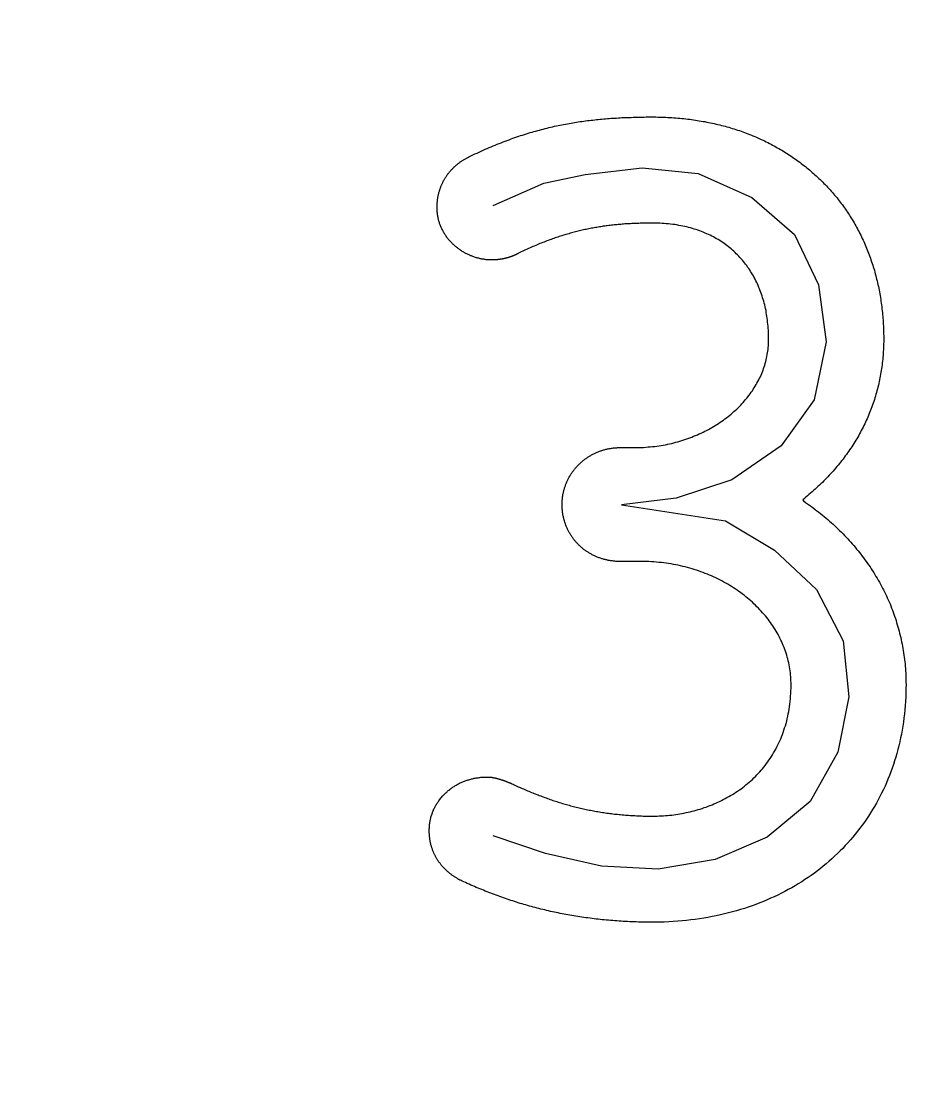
# Model space of a CAD drawing. Extents: x 0.2 to 12, y 0.1 to 9.6.
# Drawn here: x 10.22 to 11.21, y 3.721 to 4.891 of the extents above; entities that cross this region are included whole.
import ezdxf

# ---------------------------------------------------------------- set-up
doc = ezdxf.new("R2010")
doc.units = 0
doc.layers.get('0').update_dxf_attribs({"color": 3, "linetype": 'CONTINUOUS'})
doc.layers.add('ENGRAVE', color=6, linetype='CONTINUOUS')

msp = doc.modelspace()

# ---------------------------------------------------------------- linework, layer by layer
msp.add_lwpolyline([(10.1758, 1.0143, 3.52937), (6.0454, 1.0143, -0.260301)], format="xyb")
msp.add_lwpolyline([(11.1434, 4.304), (11.1448, 4.3021), (11.1464, 4.3001), (11.1478, 4.2981), (11.1492, 4.2961), (11.1506, 4.2941), (11.152, 4.2921), (11.1533, 4.29), (11.1547, 4.288), (11.156, 4.2859), (11.1572, 4.2839), (11.1585, 4.2818), (11.1597, 4.2797), (11.161, 4.2776), (11.1622, 4.2755), (11.1633, 4.2733), (11.1645, 4.2712), (11.1657, 4.269), (11.1667, 4.2669), (11.1678, 4.2647), (11.1688, 4.2625), (11.1699, 4.2604), (11.1709, 4.2582), (11.1719, 4.256), (11.1729, 4.2537), (11.1739, 4.2515), (11.1748, 4.2493), (11.1756, 4.247), (11.1765, 4.2448), (11.1774, 4.2425), (11.1782, 4.2402), (11.179, 4.238), (11.1798, 4.2357), (11.1805, 4.2334), (11.1812, 4.231), (11.1819, 4.2287), (11.1826, 4.2264), (11.1833, 4.2241), (11.1839, 4.2217), (11.1845, 4.2194), (11.1851, 4.217), (11.1857, 4.2146), (11.1863, 4.2122), (11.1867, 4.2099), (11.1872, 4.2075), (11.1877, 4.2051), (11.1881, 4.2026), (11.1885, 4.2002), (11.1888, 4.1978), (11.1892, 4.1954), (11.1895, 4.1929), (11.1899, 4.1905), (11.1901, 4.188), (11.1904, 4.1856), (11.1906, 4.1831), (11.1908, 4.1806), (11.1909, 4.1781), (11.1912, 4.1756), (11.1913, 4.1731), (11.1914, 4.1706), (11.1914, 4.1681), (11.1914, 4.1656), (11.1915, 4.163), (11.1914, 4.1583), (11.1913, 4.1536), (11.1912, 4.149), (11.1909, 4.1444), (11.1906, 4.1398), (11.1901, 4.1352), (11.1897, 4.1307), (11.1892, 4.1263), (11.1886, 4.1218), (11.1879, 4.1174), (11.1872, 4.113), (11.1864, 4.1086), (11.1856, 4.1043), (11.1846, 4.1), (11.1836, 4.0958), (11.1825, 4.0916), (11.1813, 4.0874), (11.1802, 4.0832), (11.1789, 4.0791), (11.1776, 4.0751), (11.1762, 4.071), (11.1748, 4.067), (11.1733, 4.063), (11.1716, 4.0591), (11.17, 4.0552), (11.1684, 4.0514), (11.1666, 4.0476), (11.1647, 4.0438), (11.1629, 4.0401), (11.1609, 4.0364), (11.1589, 4.0327), (11.1569, 4.0291), (11.1548, 4.0256), (11.1526, 4.022), (11.1503, 4.0186), (11.148, 4.0151), (11.1457, 4.0117), (11.1433, 4.0084), (11.1409, 4.0051), (11.1383, 4.0018), (11.1357, 3.9986), (11.1331, 3.9954), (11.1305, 3.9923), (11.1276, 3.9892), (11.1248, 3.9861), (11.122, 3.9831), (11.1191, 3.9802), (11.1162, 3.9773), (11.1131, 3.9745), (11.1101, 3.9716), (11.1071, 3.9689), (11.1039, 3.9662), (11.1006, 3.9636), (11.0975, 3.9609), (11.0941, 3.9584), (11.0908, 3.9559), (11.0874, 3.9534), (11.0839, 3.951), (11.0804, 3.9487), (11.0769, 3.9464), (11.0732, 3.9442), (11.0696, 3.942), (11.066, 3.9398), (11.0622, 3.9378), (11.0584, 3.9357), (11.0546, 3.9338), (11.0508, 3.9318), (11.0468, 3.93), (11.0428, 3.9282), (11.0388, 3.9264), (11.0349, 3.9247), (11.0308, 3.9231), (11.0266, 3.9215), (11.0225, 3.92), (11.0182, 3.9185), (11.014, 3.9171), (11.0097, 3.9158), (11.0054, 3.9145), (11.0009, 3.9133), (10.9966, 3.9121), (10.9922, 3.911), (10.9876, 3.91), (10.9831, 3.909), (10.9786, 3.9081), (10.9739, 3.9072), (10.9693, 3.9064), (10.9647, 3.9057), (10.96, 3.9051), (10.9552, 3.9045), (10.9504, 3.9039), (10.9456, 3.9034), (10.9407, 3.903), (10.9359, 3.9027), (10.931, 3.9024), (10.9259, 3.9022), (10.921, 3.9021), (10.916, 3.902), (10.912, 3.902), (10.9096, 3.902), (10.9071, 3.902), (10.9047, 3.9021), (10.9023, 3.9021), (10.8999, 3.9021), (10.8975, 3.9022), (10.8951, 3.9023), (10.8927, 3.9023), (10.8904, 3.9024), (10.888, 3.9025), (10.8856, 3.9026), (10.8833, 3.9028), (10.8809, 3.9029), (10.8786, 3.903), (10.8763, 3.9032), (10.8739, 3.9033), (10.8716, 3.9035), (10.8693, 3.9037), (10.867, 3.9039), (10.8647, 3.9041), (10.8624, 3.9043), (10.8601, 3.9045), (10.8579, 3.9047), (10.8556, 3.9049), (10.8533, 3.9052), (10.8511, 3.9054), (10.8488, 3.9057), (10.8466, 3.906), (10.8444, 3.9063), (10.8421, 3.9066), (10.8399, 3.9069), (10.8377, 3.9072), (10.8355, 3.9075), (10.8333, 3.9078), (10.8311, 3.9082), (10.8289, 3.9085), (10.8267, 3.9089), (10.8245, 3.9093), (10.8224, 3.9096), (10.8202, 3.91), (10.818, 3.9104), (10.8159, 3.9108), (10.8137, 3.9112), (10.8116, 3.9117), (10.8094, 3.9121), (10.8073, 3.9125), (10.8052, 3.913), (10.8031, 3.9135), (10.8009, 3.9139), (10.7988, 3.9144), (10.7967, 3.9149), (10.7946, 3.9154), (10.7925, 3.9159), (10.7904, 3.9164), (10.7883, 3.9169), (10.7862, 3.9175), (10.7842, 3.918), (10.7821, 3.9186), (10.78, 3.9191), (10.7779, 3.9197), (10.7759, 3.9203), (10.7738, 3.9209), (10.7718, 3.9215), (10.7697, 3.9221), (10.7677, 3.9227), (10.7656, 3.9233), (10.7636, 3.924), (10.7615, 3.9246), (10.7595, 3.9253), (10.7575, 3.9259), (10.7554, 3.9266), (10.7534, 3.9273), (10.7514, 3.928), (10.7494, 3.9287), (10.7474, 3.9294), (10.7454, 3.9301), (10.7434, 3.9308), (10.7414, 3.9316), (10.7394, 3.9323), (10.7374, 3.9331), (10.7354, 3.9338), (10.7334, 3.9346), (10.7314, 3.9354), (10.7294, 3.9362), (10.7274, 3.937), (10.7254, 3.9378), (10.7234, 3.9386), (10.7215, 3.9394), (10.7195, 3.9402), (10.7175, 3.9411), (10.7155, 3.9419), (10.7136, 3.9428), (10.7116, 3.9436), (10.7096, 3.9445), (10.7077, 3.9454), (10.7057, 3.9463), (10.7038, 3.9472), (10.7028, 3.9476), (10.7021, 3.948), (10.7015, 3.9483), (10.7008, 3.9487), (10.7001, 3.949), (10.6995, 3.9494), (10.6989, 3.9498), (10.6982, 3.9502), (10.6976, 3.9506), (10.697, 3.9509), (10.6963, 3.9513), (10.6957, 3.9517), (10.6951, 3.9521), (10.6945, 3.9525), (10.6939, 3.953), (10.6933, 3.9534), (10.6927, 3.9538), (10.6922, 3.9542), (10.6916, 3.9547), (10.691, 3.9551), (10.6904, 3.9555), (10.6899, 3.956), (10.6893, 3.9564), (10.6888, 3.9569), (10.6883, 3.9574), (10.6877, 3.9578), (10.6872, 3.9583), (10.6867, 3.9588), (10.6862, 3.9593), (10.6857, 3.9598), (10.6852, 3.9603), (10.6847, 3.9608), (10.6842, 3.9612), (10.6837, 3.9618), (10.6832, 3.9623), (10.6828, 3.9628), (10.6823, 3.9633), (10.6818, 3.9638), (10.6814, 3.9644), (10.6809, 3.9649), (10.6805, 3.9654), (10.6801, 3.966), (10.6797, 3.9665), (10.6793, 3.9671), (10.6788, 3.9676), (10.6784, 3.9682), (10.678, 3.9687), (10.6777, 3.9693), (10.6773, 3.9699), (10.6769, 3.9705), (10.6765, 3.971), (10.6762, 3.9716), (10.6758, 3.9722), (10.6755, 3.9728), (10.6751, 3.9734), (10.6748, 3.974), (10.6745, 3.9746), (10.6742, 3.9752), (10.6739, 3.9758), (10.6736, 3.9765), (10.6733, 3.9771), (10.673, 3.9777), (10.6727, 3.9783), (10.6724, 3.979), (10.6722, 3.9796), (10.6719, 3.9802), (10.6716, 3.9809), (10.6714, 3.9815), (10.6712, 3.9822), (10.6709, 3.9828), (10.6707, 3.9835), (10.6705, 3.9842), (10.6703, 3.9848), (10.6701, 3.9855), (10.6699, 3.9862), (10.6697, 3.9869), (10.6696, 3.9875), (10.6694, 3.9882), (10.6692, 3.9889), (10.6691, 3.9896), (10.6689, 3.9903), (10.6688, 3.991), (10.6687, 3.9917), (10.6686, 3.9924), (10.6685, 3.9931), (10.6684, 3.9938), (10.6683, 3.9946), (10.6682, 3.9953), (10.6681, 3.996), (10.668, 3.9967), (10.668, 3.9975), (10.6679, 3.9982), (10.6679, 3.9989), (10.6678, 3.9997), (10.6678, 4.0004), (10.6678, 4.0012), (10.6678, 4.0019), (10.6678, 4.0027), (10.6678, 4.0037), (10.6678, 4.0047), (10.6679, 4.0057), (10.6679, 4.0067), (10.668, 4.0077), (10.6681, 4.0087), (10.6682, 4.0097), (10.6683, 4.0107), (10.6685, 4.0117), (10.6687, 4.0126), (10.6688, 4.0136), (10.669, 4.0146), (10.6692, 4.0155), (10.6695, 4.0164), (10.6697, 4.0174), (10.67, 4.0183), (10.6703, 4.0192), (10.6706, 4.0202), (10.6709, 4.0211), (10.6712, 4.022), (10.6715, 4.0229), (10.6719, 4.0237), (10.6723, 4.0246), (10.6726, 4.0255), (10.673, 4.0264), (10.6734, 4.0272), (10.6739, 4.0281), (10.6743, 4.0289), (10.6748, 4.0298), (10.6752, 4.0306), (10.6757, 4.0314), (10.6762, 4.0322), (10.6767, 4.033), (10.6772, 4.0338), (10.6778, 4.0346), (10.6783, 4.0354), (10.6789, 4.0362), (10.6795, 4.0369), (10.68, 4.0377), (10.6806, 4.0384), (10.6812, 4.0391), (10.6819, 4.0399), (10.6825, 4.0406), (10.6831, 4.0413), (10.6838, 4.042), (10.6845, 4.0426), (10.6852, 4.0433), (10.6859, 4.044), (10.6866, 4.0446), (10.6873, 4.0453), (10.688, 4.0459), (10.6887, 4.0465), (10.6895, 4.0471), (10.6902, 4.0477), (10.691, 4.0483), (10.6918, 4.0489), (10.6926, 4.0495), (10.6934, 4.05), (10.6942, 4.0506), (10.695, 4.0511), (10.6958, 4.0516), (10.6967, 4.0521), (10.6975, 4.0526), (10.6984, 4.0531), (10.6993, 4.0536), (10.7001, 4.054), (10.701, 4.0545), (10.7019, 4.0549), (10.7028, 4.0553), (10.7037, 4.0557), (10.7047, 4.0561), (10.7056, 4.0565), (10.7065, 4.0569), (10.7074, 4.0572), (10.7084, 4.0576), (10.7094, 4.0579), (10.7103, 4.0582), (10.7113, 4.0585), (10.7123, 4.0588), (10.7133, 4.0591), (10.7143, 4.0593), (10.7153, 4.0596), (10.7163, 4.0598), (10.7173, 4.06), (10.7183, 4.0602), (10.7193, 4.0604), (10.7204, 4.0606), (10.7214, 4.0607), (10.7225, 4.0609), (10.7235, 4.061), (10.7246, 4.0611), (10.7256, 4.0612), (10.7267, 4.0613), (10.7278, 4.0613), (10.7288, 4.0614), (10.7299, 4.0614), (10.731, 4.0614), (10.7317, 4.0614), (10.7319, 4.0614), (10.7322, 4.0614), (10.7325, 4.0614), (10.7327, 4.0614), (10.733, 4.0614), (10.7333, 4.0614), (10.7336, 4.0614), (10.7338, 4.0614), (10.7341, 4.0613), (10.7344, 4.0613), (10.7346, 4.0613), (10.7349, 4.0613), (10.7352, 4.0612), (10.7354, 4.0612), (10.7357, 4.0612), (10.736, 4.0611), (10.7363, 4.0611), (10.7365, 4.0611), (10.7368, 4.061), (10.7371, 4.061), (10.7374, 4.0609), (10.7376, 4.0609), (10.7379, 4.0608), (10.7382, 4.0608), (10.7385, 4.0607), (10.7388, 4.0607), (10.739, 4.0606), (10.7393, 4.0606), (10.7396, 4.0605), (10.7399, 4.0605), (10.7402, 4.0604), (10.7404, 4.0603), (10.7407, 4.0603), (10.741, 4.0602), (10.7413, 4.0601), (10.7416, 4.0601), (10.7418, 4.06), (10.7421, 4.0599), (10.7424, 4.0599), (10.7427, 4.0598), (10.743, 4.0597), (10.7433, 4.0596), (10.7435, 4.0596), (10.7438, 4.0595), (10.7441, 4.0594), (10.7444, 4.0593), (10.7447, 4.0592), (10.7449, 4.0592), (10.7452, 4.0591), (10.7455, 4.059), (10.7458, 4.0589), (10.7461, 4.0588), (10.7464, 4.0587), (10.7466, 4.0586), (10.7469, 4.0585), (10.7472, 4.0584), (10.7475, 4.0584), (10.7478, 4.0583), (10.7481, 4.0582), (10.7483, 4.0581), (10.7486, 4.058), (10.7489, 4.0579), (10.7492, 4.0578), (10.7495, 4.0577), (10.7497, 4.0576), (10.75, 4.0575), (10.7503, 4.0574), (10.7506, 4.0573), (10.7509, 4.0572), (10.7511, 4.0571), (10.7514, 4.057), (10.7517, 4.0569), (10.752, 4.0567), (10.7523, 4.0566), (10.7525, 4.0565), (10.7528, 4.0564), (10.7531, 4.0563), (10.7534, 4.0562), (10.7536, 4.0561), (10.7539, 4.056), (10.7542, 4.0559), (10.7545, 4.0558), (10.7547, 4.0557), (10.755, 4.0555), (10.7553, 4.0554), (10.7555, 4.0553), (10.7558, 4.0552), (10.7561, 4.0551), (10.7564, 4.055), (10.7566, 4.0549), (10.7569, 4.0548), (10.7572, 4.0546), (10.7574, 4.0545), (10.7577, 4.0544), (10.758, 4.0543), (10.7582, 4.0542), (10.7585, 4.0541), (10.7598, 4.0535), (10.7612, 4.0528), (10.7627, 4.0521), (10.7641, 4.0515), (10.7656, 4.0508), (10.767, 4.0502), (10.7684, 4.0495), (10.7699, 4.0489), (10.7713, 4.0483), (10.7727, 4.0476), (10.7742, 4.047), (10.7756, 4.0464), (10.7771, 4.0458), (10.7785, 4.0452), (10.78, 4.0446), (10.7814, 4.044), (10.7829, 4.0434), (10.7843, 4.0428), (10.7858, 4.0423), (10.7873, 4.0417), (10.7887, 4.0411), (10.7902, 4.0406), (10.7917, 4.04), (10.7931, 4.0395), (10.7946, 4.0389), (10.7961, 4.0384), (10.7976, 4.0379), (10.799, 4.0374), (10.8005, 4.0369), (10.802, 4.0363), (10.8035, 4.0358), (10.805, 4.0354), (10.8065, 4.0349), (10.808, 4.0344), (10.8095, 4.0339), (10.811, 4.0334), (10.8125, 4.033), (10.814, 4.0325), (10.8155, 4.0321), (10.817, 4.0316), (10.8185, 4.0312), (10.8201, 4.0308), (10.8216, 4.0304), (10.8231, 4.0299), (10.8247, 4.0295), (10.8262, 4.0291), (10.8277, 4.0287), (10.8293, 4.0284), (10.8309, 4.028), (10.8324, 4.0276), (10.834, 4.0272), (10.8355, 4.0269), (10.8371, 4.0265), (10.8387, 4.0262), (10.8403, 4.0258), (10.8418, 4.0255), (10.8434, 4.0252), (10.845, 4.0249), (10.8466, 4.0246), (10.8482, 4.0243), (10.8498, 4.024), (10.8515, 4.0237), (10.8531, 4.0234), (10.8547, 4.0231), (10.8563, 4.0229), (10.858, 4.0226), (10.8596, 4.0224), (10.8612, 4.0221), (10.8629, 4.0219), (10.8646, 4.0217), (10.8662, 4.0214), (10.8679, 4.0212), (10.8696, 4.021), (10.8712, 4.0208), (10.8729, 4.0206), (10.8746, 4.0205), (10.8763, 4.0203), (10.878, 4.0201), (10.8797, 4.02), (10.8815, 4.0198), (10.8832, 4.0197), (10.8849, 4.0195), (10.8866, 4.0194), (10.8884, 4.0193), (10.8901, 4.0192), (10.8919, 4.0191), (10.8937, 4.019), (10.8954, 4.0189), (10.8972, 4.0188), (10.899, 4.0188), (10.9008, 4.0187), (10.9026, 4.0186), (10.9044, 4.0186), (10.9062, 4.0186), (10.908, 4.0185), (10.9099, 4.0185), (10.9117, 4.0185), (10.9136, 4.0185), (10.9159, 4.0185), (10.9182, 4.0186), (10.9204, 4.0187), (10.9228, 4.0188), (10.925, 4.0189), (10.9272, 4.0191), (10.9296, 4.0193), (10.9318, 4.0195), (10.9341, 4.0197), (10.9363, 4.02), (10.9386, 4.0203), (10.9409, 4.0207), (10.9431, 4.021), (10.9454, 4.0214), (10.9476, 4.0219), (10.9499, 4.0223), (10.9521, 4.0228), (10.9544, 4.0233), (10.9566, 4.0239), (10.9588, 4.0244), (10.961, 4.025), (10.9631, 4.0257), (10.9654, 4.0263), (10.9676, 4.027), (10.9697, 4.0278), (10.9719, 4.0285), (10.974, 4.0293), (10.9762, 4.0301), (10.9784, 4.031), (10.9805, 4.0318), (10.9826, 4.0327), (10.9847, 4.0337), (10.9867, 4.0347), (10.9888, 4.0356), (10.9908, 4.0367), (10.9929, 4.0377), (10.9948, 4.0388), (10.9968, 4.0399), (10.9988, 4.0411), (11.0008, 4.0423), (11.0027, 4.0435), (11.0047, 4.0447), (11.0065, 4.046), (11.0084, 4.0473), (11.0103, 4.0486), (11.0122, 4.05), (11.0139, 4.0514), (11.0157, 4.0528), (11.0175, 4.0543), (11.0193, 4.0558), (11.0209, 4.0573), (11.0227, 4.0588), (11.0243, 4.0604), (11.026, 4.062), (11.0276, 4.0637), (11.0292, 4.0654), (11.0308, 4.0671), (11.0323, 4.0688), (11.0338, 4.0706), (11.0353, 4.0724), (11.0367, 4.0742), (11.0383, 4.0761), (11.0397, 4.078), (11.0409, 4.0799), (11.0423, 4.0819), (11.0436, 4.0839), (11.0449, 4.0859), (11.0461, 4.088), (11.0473, 4.0901), (11.0484, 4.0922), (11.0496, 4.0944), (11.0508, 4.0966), (11.0518, 4.0988), (11.0528, 4.101), (11.0538, 4.1033), (11.0548, 4.1057), (11.0557, 4.108), (11.0565, 4.1104), (11.0573, 4.1128), (11.0581, 4.1153), (11.059, 4.1178), (11.0597, 4.1203), (11.0604, 4.1228), (11.061, 4.1254), (11.0615, 4.1281), (11.0621, 4.1307), (11.0626, 4.1334), (11.0631, 4.1361), (11.0635, 4.1389), (11.0639, 4.1416), (11.0642, 4.1445), (11.0645, 4.1473), (11.0647, 4.1502), (11.0649, 4.1531), (11.065, 4.1561), (11.0652, 4.1591), (11.0652, 4.1621), (11.0652, 4.1647), (11.065, 4.1669), (11.065, 4.1691), (11.0648, 4.1714), (11.0647, 4.1736), (11.0645, 4.1758), (11.0641, 4.178), (11.0639, 4.1802), (11.0634, 4.1824), (11.0631, 4.1846), (11.0626, 4.1868), (11.0621, 4.1889), (11.0615, 4.1911), (11.061, 4.1932), (11.0604, 4.1953), (11.0598, 4.1974), (11.0591, 4.1995), (11.0583, 4.2016), (11.0576, 4.2037), (11.0567, 4.2057), (11.0558, 4.2078), (11.055, 4.2098), (11.054, 4.2118), (11.053, 4.2138), (11.0521, 4.2158), (11.051, 4.2178), (11.0498, 4.2197), (11.0488, 4.2217), (11.0476, 4.2236), (11.0464, 4.2255), (11.0452, 4.2274), (11.0439, 4.2292), (11.0426, 4.2311), (11.0413, 4.2329), (11.0399, 4.2347), (11.0385, 4.2365), (11.0371, 4.2383), (11.0356, 4.24), (11.034, 4.2418), (11.0325, 4.2435), (11.031, 4.2452), (11.0294, 4.2469), (11.0277, 4.2485), (11.0261, 4.2502), (11.0244, 4.2518), (11.0227, 4.2534), (11.0209, 4.2549), (11.0192, 4.2565), (11.0173, 4.258), (11.0156, 4.2595), (11.0137, 4.261), (11.0117, 4.2624), (11.0098, 4.2639), (11.0078, 4.2653), (11.006, 4.2667), (11.0039, 4.268), (11.0019, 4.2693), (10.9999, 4.2706), (10.9978, 4.2719), (10.9957, 4.2732), (10.9936, 4.2744), (10.9913, 4.2756), (10.9892, 4.2768), (10.987, 4.2779), (10.9848, 4.279), (10.9826, 4.2801), (10.9802, 4.2812), (10.978, 4.2822), (10.9757, 4.2832), (10.9733, 4.2842), (10.971, 4.2851), (10.9686, 4.286), (10.9662, 4.2869), (10.9637, 4.2878), (10.9614, 4.2886), (10.9589, 4.2894), (10.9565, 4.2901), (10.9539, 4.2908), (10.9514, 4.2915), (10.9489, 4.2922), (10.9463, 4.2928), (10.9438, 4.2934), (10.9413, 4.294), (10.9386, 4.2945), (10.936, 4.295), (10.9334, 4.2955), (10.9307, 4.2959), (10.928, 4.2963), (10.9255, 4.2966), (10.9228, 4.2969), (10.9201, 4.2972), (10.9173, 4.2975), (10.9146, 4.2977), (10.9119, 4.2978), (10.9091, 4.298), (10.9064, 4.2981), (10.9036, 4.2981), (10.9008, 4.2981), (10.9008, 4.2981), (10.9008, 4.2981), (10.9008, 4.2981), (10.9007, 4.2981), (10.9007, 4.2981), (10.9007, 4.2981), (10.9006, 4.2981), (10.9005, 4.2981), (10.9005, 4.2981), (10.9004, 4.2981), (10.9003, 4.2981), (10.9002, 4.2981), (10.9001, 4.2981), (10.9, 4.2981), (10.8999, 4.2981), (10.8998, 4.2981), (10.8997, 4.2981), (10.8995, 4.2981), (10.8994, 4.2981), (10.8992, 4.2981), (10.8991, 4.2981), (10.8989, 4.2981), (10.8988, 4.2981), (10.8986, 4.2981), (10.8984, 4.2981), (10.8983, 4.2981), (10.8981, 4.2981), (10.8979, 4.2981), (10.8977, 4.2981), (10.8975, 4.2981), (10.8973, 4.2981), (10.8971, 4.2981), (10.8969, 4.2981), (10.8967, 4.2981), (10.8965, 4.2981), (10.8962, 4.2981), (10.896, 4.2981), (10.8958, 4.2981), (10.8955, 4.2981), (10.8953, 4.2981), (10.8951, 4.2981), (10.8948, 4.2981), (10.8946, 4.2981), (10.8943, 4.2981), (10.8941, 4.2981), (10.8938, 4.2981), (10.8936, 4.2981), (10.8933, 4.2981), (10.8931, 4.2981), (10.8928, 4.2981), (10.8925, 4.2981), (10.8923, 4.2981), (10.892, 4.2981), (10.8917, 4.2981), (10.8915, 4.2981), (10.8912, 4.2981), (10.8909, 4.2981), (10.8907, 4.2981), (10.8904, 4.2981), (10.8901, 4.2981), (10.8898, 4.2981), (10.8896, 4.2981), (10.8893, 4.2981), (10.889, 4.2981), (10.8887, 4.2981), (10.8885, 4.2981), (10.8882, 4.2981), (10.8879, 4.2981), (10.8876, 4.2981), (10.8874, 4.2981), (10.8871, 4.2981), (10.8868, 4.2981), (10.8866, 4.2981), (10.8863, 4.2981), (10.886, 4.2981), (10.8857, 4.2981), (10.8855, 4.2981), (10.8852, 4.2981), (10.885, 4.2981), (10.8847, 4.2981), (10.8844, 4.2981), (10.8842, 4.2981), (10.8839, 4.2981), (10.8837, 4.2981), (10.8835, 4.2981), (10.8832, 4.2981), (10.883, 4.2981), (10.8827, 4.2981), (10.8825, 4.2981), (10.8823, 4.2981), (10.882, 4.2981), (10.8818, 4.2981), (10.8816, 4.2981), (10.8814, 4.2981), (10.8812, 4.2981), (10.881, 4.2981), (10.8808, 4.2981), (10.8806, 4.2981), (10.8804, 4.2981), (10.8802, 4.2981), (10.88, 4.2981), (10.8798, 4.2981), (10.8797, 4.2981), (10.8795, 4.2981), (10.8793, 4.2981), (10.8792, 4.2981), (10.879, 4.2981), (10.8789, 4.2981), (10.8788, 4.2981), (10.8786, 4.2981), (10.8785, 4.2981), (10.8784, 4.2981), (10.8783, 4.2981), (10.8782, 4.2981), (10.8781, 4.2981), (10.878, 4.2981), (10.8779, 4.2981), (10.8778, 4.2981), (10.8778, 4.2981), (10.8777, 4.2981), (10.8776, 4.2981), (10.8776, 4.2981), (10.8776, 4.2981), (10.8775, 4.2981), (10.8775, 4.2981), (10.8775, 4.2981), (10.8775, 4.2981), (10.8765, 4.2981), (10.8756, 4.2982), (10.8746, 4.2982), (10.8737, 4.2982), (10.8728, 4.2983), (10.8718, 4.2984), (10.8709, 4.2985), (10.87, 4.2985), (10.869, 4.2987), (10.8681, 4.2988), (10.8672, 4.2989), (10.8663, 4.2991), (10.8654, 4.2992), (10.8645, 4.2994), (10.8636, 4.2996), (10.8627, 4.2998), (10.8618, 4.3), (10.8609, 4.3002), (10.8601, 4.3004), (10.8592, 4.3006), (10.8583, 4.3009), (10.8575, 4.3012), (10.8566, 4.3014), (10.8558, 4.3017), (10.8549, 4.302), (10.8541, 4.3023), (10.8532, 4.3026), (10.8524, 4.303), (10.8516, 4.3033), (10.8508, 4.3036), (10.85, 4.304), (10.8492, 4.3044), (10.8484, 4.3048), (10.8476, 4.3051), (10.8468, 4.3056), (10.846, 4.306), (10.8453, 4.3064), (10.8445, 4.3068), (10.8438, 4.3073), (10.843, 4.3077), (10.8423, 4.3082), (10.8416, 4.3086), (10.8408, 4.3091), (10.8401, 4.3096), (10.8394, 4.3101), (10.8387, 4.3106), (10.838, 4.3111), (10.8373, 4.3117), (10.8366, 4.3122), (10.836, 4.3128), (10.8353, 4.3133), (10.8347, 4.3139), (10.834, 4.3145), (10.8334, 4.315), (10.8327, 4.3156), (10.8321, 4.3162), (10.8315, 4.3168), (10.8309, 4.3175), (10.8303, 4.3181), (10.8297, 4.3187), (10.8291, 4.3194), (10.8286, 4.32), (10.828, 4.3207), (10.8275, 4.3213), (10.8269, 4.322), (10.8264, 4.3227), (10.8259, 4.3234), (10.8254, 4.3241), (10.8249, 4.3248), (10.8244, 4.3255), (10.8239, 4.3262), (10.8234, 4.3269), (10.823, 4.3277), (10.8225, 4.3284), (10.8221, 4.3292), (10.8216, 4.3299), (10.8212, 4.3307), (10.8208, 4.3315), (10.8204, 4.3322), (10.82, 4.333), (10.8196, 4.3338), (10.8193, 4.3346), (10.8189, 4.3354), (10.8186, 4.3362), (10.8182, 4.337), (10.8179, 4.3379), (10.8176, 4.3387), (10.8173, 4.3395), (10.817, 4.3404), (10.8167, 4.3412), (10.8164, 4.3421), (10.8162, 4.3429), (10.816, 4.3438), (10.8157, 4.3447), (10.8155, 4.3455), (10.8153, 4.3464), (10.8151, 4.3473), (10.8149, 4.3482), (10.8147, 4.3491), (10.8146, 4.35), (10.8144, 4.3509), (10.8143, 4.3518), (10.8142, 4.3527), (10.8141, 4.3536), (10.814, 4.3546), (10.8139, 4.3555), (10.8138, 4.3564), (10.8138, 4.3574), (10.8138, 4.3583), (10.8137, 4.3593), (10.8137, 4.3602), (10.8137, 4.3612), (10.8137, 4.3621), (10.8138, 4.363), (10.8138, 4.3639), (10.8138, 4.3648), (10.8139, 4.3657), (10.814, 4.3666), (10.8141, 4.3675), (10.8142, 4.3684), (10.8143, 4.3693), (10.8144, 4.3702), (10.8146, 4.3711), (10.8147, 4.372), (10.8149, 4.3729), (10.8151, 4.3737), (10.8153, 4.3746), (10.8155, 4.3755), (10.8157, 4.3763), (10.816, 4.3772), (10.8162, 4.378), (10.8164, 4.3789), (10.8167, 4.3797), (10.817, 4.3806), (10.8173, 4.3814), (10.8176, 4.3822), (10.8179, 4.383), (10.8182, 4.3838), (10.8186, 4.3847), (10.8189, 4.3855), (10.8193, 4.3863), (10.8196, 4.387), (10.82, 4.3878), (10.8204, 4.3886), (10.8208, 4.3894), (10.8212, 4.3902), (10.8216, 4.3909), (10.8221, 4.3917), (10.8225, 4.3924), (10.823, 4.3932), (10.8234, 4.3939), (10.8239, 4.3946), (10.8244, 4.3954), (10.8249, 4.3961), (10.8254, 4.3968), (10.8259, 4.3975), (10.8264, 4.3982), (10.8269, 4.3989), (10.8275, 4.3995), (10.828, 4.4002), (10.8286, 4.4009), (10.8291, 4.4015), (10.8297, 4.4022), (10.8303, 4.4028), (10.8309, 4.4035), (10.8315, 4.4041), (10.8321, 4.4047), (10.8327, 4.4053), (10.8334, 4.4059), (10.834, 4.4065), (10.8347, 4.4071), (10.8353, 4.4076), (10.836, 4.4082), (10.8366, 4.4088), (10.8373, 4.4093), (10.838, 4.4099), (10.8387, 4.4104), (10.8394, 4.4109), (10.8401, 4.4114), (10.8408, 4.4119), (10.8416, 4.4124), (10.8423, 4.4129), (10.843, 4.4134), (10.8438, 4.4138), (10.8445, 4.4143), (10.8453, 4.4147), (10.846, 4.4152), (10.8468, 4.4156), (10.8476, 4.416), (10.8484, 4.4164), (10.8492, 4.4168), (10.85, 4.4172), (10.8508, 4.4175), (10.8516, 4.4179), (10.8524, 4.4183), (10.8532, 4.4186), (10.8541, 4.4189), (10.8549, 4.4192), (10.8558, 4.4195), (10.8566, 4.4198), (10.8575, 4.4201), (10.8583, 4.4204), (10.8592, 4.4207), (10.8601, 4.4209), (10.8609, 4.4211), (10.8618, 4.4214), (10.8627, 4.4216), (10.8636, 4.4218), (10.8645, 4.422), (10.8654, 4.4221), (10.8663, 4.4223), (10.8672, 4.4224), (10.8681, 4.4226), (10.869, 4.4227), (10.87, 4.4228), (10.8709, 4.4229), (10.8718, 4.423), (10.8728, 4.4231), (10.8737, 4.4231), (10.8746, 4.4232), (10.8756, 4.4232), (10.8765, 4.4232), (10.8775, 4.4232), (10.8775, 4.4232), (10.8775, 4.4232), (10.8775, 4.4232), (10.8775, 4.4232), (10.8776, 4.4232), (10.8776, 4.4232), (10.8776, 4.4232), (10.8777, 4.4232), (10.8777, 4.4232), (10.8778, 4.4232), (10.8778, 4.4232), (10.8779, 4.4232), (10.878, 4.4232), (10.878, 4.4232), (10.8781, 4.4232), (10.8782, 4.4232), (10.8783, 4.4232), (10.8784, 4.4232), (10.8785, 4.4232), (10.8785, 4.4232), (10.8787, 4.4232), (10.8788, 4.4232), (10.8789, 4.4232), (10.879, 4.4232), (10.8791, 4.4232), (10.8792, 4.4232), (10.8793, 4.4232), (10.8795, 4.4232), (10.8796, 4.4232), (10.8797, 4.4232), (10.8799, 4.4232), (10.88, 4.4232), (10.8802, 4.4232), (10.8803, 4.4232), (10.8805, 4.4232), (10.8806, 4.4232), (10.8808, 4.4232), (10.8809, 4.4232), (10.8811, 4.4232), (10.8812, 4.4232), (10.8814, 4.4232), (10.8816, 4.4232), (10.8817, 4.4232), (10.8819, 4.4232), (10.8821, 4.4232), (10.8823, 4.4232), (10.8824, 4.4232), (10.8826, 4.4232), (10.8828, 4.4232), (10.883, 4.4232), (10.8831, 4.4232), (10.8833, 4.4232), (10.8835, 4.4232), (10.8837, 4.4232), (10.8839, 4.4232), (10.8841, 4.4232), (10.8842, 4.4232), (10.8844, 4.4232), (10.8846, 4.4232), (10.8848, 4.4232), (10.885, 4.4232), (10.8852, 4.4232), (10.8854, 4.4232), (10.8856, 4.4232), (10.8857, 4.4232), (10.8859, 4.4232), (10.8861, 4.4232), (10.8863, 4.4232), (10.8865, 4.4232), (10.8867, 4.4232), (10.8869, 4.4232), (10.8871, 4.4232), (10.8872, 4.4232), (10.8874, 4.4232), (10.8876, 4.4232), (10.8878, 4.4232), (10.888, 4.4232), (10.8882, 4.4232), (10.8883, 4.4232), (10.8885, 4.4232), (10.8887, 4.4232), (10.8889, 4.4232), (10.889, 4.4232), (10.8892, 4.4232), (10.8894, 4.4232), (10.8895, 4.4232), (10.8897, 4.4232), (10.8899, 4.4232), (10.89, 4.4232), (10.8902, 4.4232), (10.8903, 4.4232), (10.8905, 4.4232), (10.8906, 4.4232), (10.8908, 4.4232), (10.8909, 4.4232), (10.8911, 4.4232), (10.8912, 4.4232), (10.8913, 4.4232), (10.8915, 4.4232), (10.8916, 4.4232), (10.8917, 4.4232), (10.8918, 4.4232), (10.8919, 4.4232), (10.8921, 4.4232), (10.8922, 4.4232), (10.8923, 4.4232), (10.8924, 4.4232), (10.8925, 4.4232), (10.8926, 4.4232), (10.8927, 4.4232), (10.8928, 4.4232), (10.8928, 4.4232), (10.8929, 4.4232), (10.893, 4.4232), (10.893, 4.4232), (10.8931, 4.4232), (10.8932, 4.4232), (10.8932, 4.4232), (10.8933, 4.4232), (10.8933, 4.4232), (10.8933, 4.4232), (10.8934, 4.4232), (10.8934, 4.4232), (10.8934, 4.4232), (10.8934, 4.4232), (10.8934, 4.4232), (10.8934, 4.4232), (10.8959, 4.4233), (10.8984, 4.4233), (10.9009, 4.4234), (10.9033, 4.4235), (10.9058, 4.4237), (10.9082, 4.4239), (10.9106, 4.4241), (10.9131, 4.4243), (10.9154, 4.4246), (10.9177, 4.4249), (10.9202, 4.4252), (10.9225, 4.4256), (10.9249, 4.426), (10.9272, 4.4264), (10.9296, 4.4269), (10.9318, 4.4274), (10.9341, 4.4279), (10.9363, 4.4285), (10.9387, 4.4291), (10.9409, 4.4297), (10.9431, 4.4303), (10.9454, 4.431), (10.9476, 4.4317), (10.9497, 4.4324), (10.9519, 4.4331), (10.954, 4.4339), (10.9561, 4.4347), (10.9582, 4.4356), (10.9603, 4.4364), (10.9624, 4.4373), (10.9644, 4.4382), (10.9665, 4.4391), (10.9685, 4.4401), (10.9705, 4.4411), (10.9725, 4.4421), (10.9744, 4.4431), (10.9764, 4.4442), (10.9782, 4.4452), (10.9801, 4.4463), (10.982, 4.4475), (10.9838, 4.4486), (10.9856, 4.4498), (10.9875, 4.451), (10.9892, 4.4522), (10.991, 4.4534), (10.9926, 4.4547), (10.9944, 4.456), (10.996, 4.4573), (10.9977, 4.4586), (10.9993, 4.4599), (11.0009, 4.4613), (11.0025, 4.4627), (11.004, 4.4641), (11.0055, 4.4655), (11.007, 4.4669), (11.0085, 4.4684), (11.0099, 4.4699), (11.0113, 4.4714), (11.0127, 4.4729), (11.014, 4.4744), (11.0153, 4.476), (11.0166, 4.4775), (11.0179, 4.4791), (11.0192, 4.4807), (11.0204, 4.4823), (11.0215, 4.484), (11.0227, 4.4856), (11.0237, 4.4873), (11.0248, 4.489), (11.0259, 4.4906), (11.0269, 4.4924), (11.0278, 4.4941), (11.0288, 4.4958), (11.0297, 4.4976), (11.0305, 4.4993), (11.0315, 4.5011), (11.0322, 4.5029), (11.033, 4.5047), (11.0337, 4.5065), (11.0344, 4.5083), (11.0351, 4.5102), (11.0357, 4.512), (11.0364, 4.5139), (11.0369, 4.5157), (11.0374, 4.5176), (11.0379, 4.5195), (11.0384, 4.5214), (11.0387, 4.5233), (11.0391, 4.5253), (11.0394, 4.5272), (11.0397, 4.5291), (11.04, 4.5311), (11.0401, 4.533), (11.0404, 4.535), (11.0405, 4.537), (11.0406, 4.539), (11.0406, 4.541), (11.0406, 4.5431), (11.0406, 4.5453), (11.0405, 4.5476), (11.0405, 4.5499), (11.0404, 4.5521), (11.0402, 4.5544), (11.04, 4.5566), (11.0398, 4.5588), (11.0395, 4.5609), (11.0393, 4.5631), (11.0391, 4.5653), (11.0387, 4.5674), (11.0384, 4.5695), (11.038, 4.5716), (11.0377, 4.5737), (11.0372, 4.5758), (11.0367, 4.5778), (11.0363, 4.5799), (11.0358, 4.5819), (11.0352, 4.5839), (11.0346, 4.5859), (11.034, 4.5878), (11.0335, 4.5898), (11.0328, 4.5917), (11.0321, 4.5936), (11.0314, 4.5955), (11.0306, 4.5974), (11.0299, 4.5992), (11.0291, 4.6011), (11.0283, 4.6029), (11.0275, 4.6047), (11.0266, 4.6065), (11.0257, 4.6082), (11.0248, 4.61), (11.0239, 4.6117), (11.0228, 4.6134), (11.0219, 4.615), (11.0208, 4.6167), (11.0198, 4.6183), (11.0187, 4.6199), (11.0175, 4.6215), (11.0165, 4.6231), (11.0153, 4.6246), (11.0142, 4.6262), (11.0129, 4.6277), (11.0117, 4.6291), (11.0104, 4.6306), (11.0091, 4.632), (11.0078, 4.6334), (11.0064, 4.6348), (11.0051, 4.6362), (11.0037, 4.6375), (11.0023, 4.6388), (11.0008, 4.6401), (10.9994, 4.6414), (10.9979, 4.6426), (10.9964, 4.6438), (10.9948, 4.645), (10.9932, 4.6462), (10.9917, 4.6473), (10.9901, 4.6484), (10.9884, 4.6495), (10.9868, 4.6506), (10.985, 4.6516), (10.9834, 4.6526), (10.9816, 4.6536), (10.9799, 4.6546), (10.9781, 4.6555), (10.9762, 4.6564), (10.9745, 4.6573), (10.9726, 4.6581), (10.9707, 4.6589), (10.9688, 4.6597), (10.9669, 4.6605), (10.9649, 4.6612), (10.9629, 4.6619), (10.9609, 4.6626), (10.9589, 4.6632), (10.9568, 4.6638), (10.9548, 4.6644), (10.9527, 4.665), (10.9506, 4.6655), (10.9485, 4.666), (10.9463, 4.6665), (10.9441, 4.6669), (10.942, 4.6673), (10.9397, 4.6677), (10.9374, 4.6681), (10.9352, 4.6684), (10.9328, 4.6687), (10.9305, 4.6689), (10.9282, 4.6691), (10.9258, 4.6693), (10.9235, 4.6695), (10.921, 4.6696), (10.9187, 4.6697), (10.9162, 4.6697), (10.9138, 4.6698), (10.9119, 4.6698), (10.9104, 4.6698), (10.9087, 4.6698), (10.9072, 4.6697), (10.9056, 4.6697), (10.9041, 4.6697), (10.9025, 4.6697), (10.901, 4.6696), (10.8994, 4.6696), (10.8979, 4.6695), (10.8964, 4.6695), (10.8948, 4.6694), (10.8933, 4.6694), (10.8918, 4.6693), (10.8903, 4.6692), (10.8887, 4.6691), (10.8872, 4.6691), (10.8857, 4.669), (10.8842, 4.6689), (10.8827, 4.6688), (10.8812, 4.6687), (10.8797, 4.6685), (10.8782, 4.6684), (10.8767, 4.6683), (10.8753, 4.6682), (10.8738, 4.668), (10.8723, 4.6679), (10.8708, 4.6677), (10.8693, 4.6676), (10.8679, 4.6674), (10.8664, 4.6672), (10.8649, 4.667), (10.8634, 4.6669), (10.862, 4.6667), (10.8605, 4.6665), (10.859, 4.6663), (10.8576, 4.6661), (10.8561, 4.6658), (10.8547, 4.6656), (10.8532, 4.6654), (10.8517, 4.6651), (10.8503, 4.6649), (10.8488, 4.6646), (10.8473, 4.6643), (10.8459, 4.6641), (10.8444, 4.6638), (10.843, 4.6635), (10.8415, 4.6632), (10.84, 4.6629), (10.8386, 4.6626), (10.8371, 4.6623), (10.8357, 4.6619), (10.8342, 4.6616), (10.8327, 4.6612), (10.8313, 4.6609), (10.8298, 4.6605), (10.8283, 4.6601), (10.8269, 4.6598), (10.8254, 4.6594), (10.8239, 4.659), (10.8225, 4.6586), (10.821, 4.6581), (10.8195, 4.6577), (10.818, 4.6573), (10.8166, 4.6568), (10.8151, 4.6564), (10.8136, 4.6559), (10.8121, 4.6555), (10.8106, 4.655), (10.8091, 4.6545), (10.8076, 4.654), (10.8061, 4.6535), (10.8046, 4.653), (10.8031, 4.6524), (10.8016, 4.6519), (10.8001, 4.6513), (10.7986, 4.6508), (10.7971, 4.6502), (10.7955, 4.6496), (10.794, 4.649), (10.7925, 4.6484), (10.7909, 4.6478), (10.7894, 4.6472), (10.7879, 4.6466), (10.7863, 4.6459), (10.7848, 4.6453), (10.7832, 4.6446), (10.7816, 4.6439), (10.7801, 4.6432), (10.7785, 4.6425), (10.7769, 4.6418), (10.7753, 4.6411), (10.7737, 4.6404), (10.7721, 4.6396), (10.7705, 4.6389), (10.7689, 4.6381), (10.7673, 4.6374), (10.7659, 4.6366), (10.7656, 4.6365), (10.7653, 4.6363), (10.7651, 4.6362), (10.7648, 4.636), (10.7645, 4.6359), (10.7642, 4.6358), (10.764, 4.6356), (10.7637, 4.6355), (10.7634, 4.6353), (10.7631, 4.6352), (10.7629, 4.6351), (10.7626, 4.6349), (10.7623, 4.6348), (10.762, 4.6347), (10.7617, 4.6345), (10.7615, 4.6344), (10.7612, 4.6343), (10.7609, 4.6342), (10.7606, 4.6341), (10.7603, 4.6339), (10.76, 4.6338), (10.7597, 4.6337), (10.7594, 4.6336), (10.7591, 4.6335), (10.7588, 4.6334), (10.7585, 4.6332), (10.7583, 4.6331), (10.7579, 4.633), (10.7577, 4.6329), (10.7573, 4.6328), (10.7571, 4.6327), (10.7568, 4.6326), (10.7564, 4.6325), (10.7561, 4.6324), (10.7558, 4.6323), (10.7555, 4.6322), (10.7552, 4.6321), (10.7549, 4.632), (10.7546, 4.6319), (10.7543, 4.6319), (10.754, 4.6318), (10.7537, 4.6317), (10.7534, 4.6316), (10.7531, 4.6315), (10.7528, 4.6314), (10.7525, 4.6313), (10.7522, 4.6313), (10.7519, 4.6312), (10.7515, 4.6311), (10.7512, 4.631), (10.7509, 4.631), (10.7506, 4.6309), (10.7503, 4.6308), (10.75, 4.6308), (10.7497, 4.6307), (10.7494, 4.6306), (10.749, 4.6306), (10.7487, 4.6305), (10.7484, 4.6304), (10.7481, 4.6304), (10.7478, 4.6303), (10.7475, 4.6303), (10.7472, 4.6302), (10.7468, 4.6302), (10.7465, 4.6301), (10.7462, 4.6301), (10.7459, 4.63), (10.7456, 4.63), (10.7453, 4.6299), (10.745, 4.6299), (10.7446, 4.6298), (10.7443, 4.6298), (10.744, 4.6298), (10.7437, 4.6297), (10.7434, 4.6297), (10.7431, 4.6297), (10.7428, 4.6296), (10.7425, 4.6296), (10.7422, 4.6296), (10.7418, 4.6295), (10.7415, 4.6295), (10.7412, 4.6295), (10.7409, 4.6295), (10.7406, 4.6294), (10.7403, 4.6294), (10.74, 4.6294), (10.7397, 4.6294), (10.7394, 4.6294), (10.7391, 4.6294), (10.7387, 4.6293), (10.7384, 4.6293), (10.7381, 4.6293), (10.7378, 4.6293), (10.7375, 4.6293), (10.7372, 4.6293), (10.7369, 4.6293), (10.7366, 4.6293), (10.736, 4.6293), (10.7351, 4.6293), (10.7341, 4.6293), (10.7332, 4.6294), (10.7323, 4.6294), (10.7313, 4.6295), (10.7304, 4.6296), (10.7294, 4.6297), (10.7285, 4.6298), (10.7276, 4.63), (10.7267, 4.6301), (10.7257, 4.6303), (10.7248, 4.6305), (10.7239, 4.6306), (10.723, 4.6309), (10.7221, 4.6311), (10.7212, 4.6313), (10.7203, 4.6316), (10.7194, 4.6318), (10.7185, 4.6321), (10.7176, 4.6324), (10.7167, 4.6327), (10.7158, 4.633), (10.7149, 4.6333), (10.7141, 4.6337), (10.7132, 4.634), (10.7123, 4.6344), (10.7115, 4.6348), (10.7106, 4.6352), (10.7098, 4.6356), (10.709, 4.636), (10.7081, 4.6364), (10.7073, 4.6369), (10.7065, 4.6373), (10.7057, 4.6378), (10.7049, 4.6382), (10.7041, 4.6387), (10.7033, 4.6392), (10.7025, 4.6398), (10.7017, 4.6403), (10.701, 4.6408), (10.7002, 4.6414), (10.6995, 4.6419), (10.6987, 4.6425), (10.698, 4.6431), (10.6973, 4.6436), (10.6965, 4.6442), (10.6958, 4.6449), (10.6951, 4.6455), (10.6945, 4.6461), (10.6938, 4.6468), (10.6931, 4.6474), (10.6925, 4.6481), (10.6918, 4.6487), (10.6912, 4.6494), (10.6906, 4.6501), (10.6899, 4.6508), (10.6893, 4.6515), (10.6887, 4.6523), (10.6882, 4.653), (10.6876, 4.6537), (10.687, 4.6545), (10.6865, 4.6553), (10.686, 4.656), (10.6854, 4.6568), (10.6849, 4.6576), (10.6844, 4.6584), (10.684, 4.6592), (10.6835, 4.66), (10.683, 4.6608), (10.6826, 4.6616), (10.6822, 4.6625), (10.6817, 4.6633), (10.6813, 4.6642), (10.6809, 4.665), (10.6806, 4.6659), (10.6802, 4.6668), (10.6799, 4.6677), (10.6795, 4.6686), (10.6792, 4.6695), (10.6789, 4.6704), (10.6786, 4.6713), (10.6784, 4.6722), (10.6781, 4.6731), (10.6779, 4.6741), (10.6777, 4.675), (10.6775, 4.6759), (10.6773, 4.6769), (10.6771, 4.6779), (10.677, 4.6788), (10.6768, 4.6798), (10.6767, 4.6808), (10.6766, 4.6818), (10.6765, 4.6828), (10.6764, 4.6838), (10.6764, 4.6848), (10.6764, 4.6858), (10.6764, 4.6868), (10.6764, 4.6875), (10.6764, 4.6883), (10.6764, 4.689), (10.6764, 4.6897), (10.6764, 4.6904), (10.6765, 4.6911), (10.6765, 4.6918), (10.6766, 4.6925), (10.6767, 4.6932), (10.6767, 4.6939), (10.6768, 4.6946), (10.6769, 4.6953), (10.677, 4.696), (10.6771, 4.6967), (10.6772, 4.6974), (10.6773, 4.6981), (10.6774, 4.6987), (10.6776, 4.6994), (10.6777, 4.7001), (10.6778, 4.7008), (10.678, 4.7015), (10.6782, 4.7021), (10.6783, 4.7028), (10.6785, 4.7035), (10.6787, 4.7041), (10.6789, 4.7048), (10.6791, 4.7054), (10.6793, 4.7061), (10.6795, 4.7068), (10.6797, 4.7074), (10.68, 4.7081), (10.6802, 4.7087), (10.6804, 4.7093), (10.6807, 4.71), (10.6809, 4.7106), (10.6812, 4.7113), (10.6815, 4.7119), (10.6817, 4.7125), (10.682, 4.7131), (10.6823, 4.7137), (10.6826, 4.7144), (10.6829, 4.715), (10.6832, 4.7156), (10.6835, 4.7162), (10.6839, 4.7168), (10.6842, 4.7174), (10.6846, 4.718), (10.6849, 4.7186), (10.6853, 4.7191), (10.6856, 4.7197), (10.686, 4.7203), (10.6864, 4.7209), (10.6867, 4.7215), (10.6871, 4.722), (10.6875, 4.7226), (10.6879, 4.7231), (10.6883, 4.7237), (10.6888, 4.7242), (10.6892, 4.7248), (10.6896, 4.7253), (10.6901, 4.7259), (10.6905, 4.7264), (10.6909, 4.7269), (10.6914, 4.7275), (10.6919, 4.728), (10.6923, 4.7285), (10.6928, 4.729), (10.6933, 4.7295), (10.6938, 4.73), (10.6943, 4.7305), (10.6948, 4.731), (10.6953, 4.7315), (10.6958, 4.7319), (10.6963, 4.7324), (10.6969, 4.7329), (10.6974, 4.7334), (10.6979, 4.7338), (10.6985, 4.7343), (10.6991, 4.7347), (10.6996, 4.7352), (10.7002, 4.7356), (10.7008, 4.736), (10.7013, 4.7365), (10.7019, 4.7369), (10.7025, 4.7373), (10.7031, 4.7377), (10.7037, 4.7381), (10.7043, 4.7385), (10.705, 4.7389), (10.7056, 4.7393), (10.7062, 4.7397), (10.7069, 4.7401), (10.7075, 4.7404), (10.7082, 4.7408), (10.7088, 4.7412), (10.7095, 4.7415), (10.7102, 4.7419), (10.7112, 4.7424), (10.7135, 4.7435), (10.7158, 4.7446), (10.718, 4.7457), (10.7203, 4.7467), (10.7226, 4.7478), (10.7248, 4.7488), (10.727, 4.7498), (10.7293, 4.7508), (10.7315, 4.7518), (10.7337, 4.7527), (10.7359, 4.7537), (10.7381, 4.7546), (10.7403, 4.7555), (10.7425, 4.7564), (10.7447, 4.7573), (10.7468, 4.7581), (10.749, 4.759), (10.7512, 4.7598), (10.7533, 4.7606), (10.7555, 4.7614), (10.7576, 4.7622), (10.7597, 4.7629), (10.7619, 4.7637), (10.764, 4.7644), (10.7661, 4.7651), (10.7682, 4.7658), (10.7703, 4.7665), (10.7724, 4.7672), (10.7745, 4.7678), (10.7766, 4.7685), (10.7787, 4.7691), (10.7807, 4.7697), (10.7828, 4.7703), (10.7849, 4.7709), (10.7869, 4.7715), (10.789, 4.772), (10.791, 4.7726), (10.7931, 4.7731), (10.7951, 4.7736), (10.7972, 4.7742), (10.7992, 4.7747), (10.8013, 4.7751), (10.8033, 4.7756), (10.8053, 4.7761), (10.8074, 4.7765), (10.8094, 4.7769), (10.8114, 4.7774), (10.8134, 4.7778), (10.8154, 4.7782), (10.8175, 4.7785), (10.8195, 4.7789), (10.8215, 4.7793), (10.8235, 4.7796), (10.8255, 4.78), (10.8275, 4.7803), (10.8295, 4.7806), (10.8315, 4.7809), (10.8335, 4.7812), (10.8355, 4.7815), (10.8375, 4.7818), (10.8395, 4.7821), (10.8415, 4.7823), (10.8435, 4.7826), (10.8455, 4.7828), (10.8475, 4.783), (10.8495, 4.7833), (10.8515, 4.7835), (10.8535, 4.7837), (10.8555, 4.7839), (10.8575, 4.7841), (10.8595, 4.7842), (10.8615, 4.7844), (10.8635, 4.7846), (10.8655, 4.7847), (10.8675, 4.7849), (10.8695, 4.785), (10.8715, 4.7851), (10.8735, 4.7852), (10.8755, 4.7853), (10.8775, 4.7855), (10.8795, 4.7856), (10.8816, 4.7857), (10.8836, 4.7857), (10.8856, 4.7858), (10.8876, 4.7859), (10.8897, 4.7859), (10.8917, 4.786), (10.8937, 4.7861), (10.8958, 4.7861), (10.8978, 4.7862), (10.8998, 4.7862), (10.9019, 4.7862), (10.9039, 4.7862), (10.906, 4.7863), (10.908, 4.7863), (10.9101, 4.7863), (10.9122, 4.7863), (10.9144, 4.7863), (10.9166, 4.7863), (10.9189, 4.7862), (10.9211, 4.7862), (10.9234, 4.7861), (10.9256, 4.7861), (10.9278, 4.786), (10.93, 4.7859), (10.9323, 4.7857), (10.9344, 4.7856), (10.9366, 4.7855), (10.9388, 4.7853), (10.9409, 4.7851), (10.9431, 4.7849), (10.9452, 4.7847), (10.9475, 4.7845), (10.9496, 4.7843), (10.9517, 4.784), (10.9539, 4.7838), (10.956, 4.7835), (10.9581, 4.7832), (10.9602, 4.7829), (10.9623, 4.7826), (10.9644, 4.7822), (10.9664, 4.7819), (10.9685, 4.7815), (10.9706, 4.7812), (10.9726, 4.7808), (10.9747, 4.7804), (10.9768, 4.7799), (10.9788, 4.7795), (10.9808, 4.7791), (10.9829, 4.7786), (10.9849, 4.7781), (10.9869, 4.7776), (10.9889, 4.7771), (10.9909, 4.7766), (10.9929, 4.7761), (10.9948, 4.7755), (10.9968, 4.775), (10.9987, 4.7744), (11.0007, 4.7738), (11.0027, 4.7732), (11.0046, 4.7726), (11.0065, 4.7719), (11.0084, 4.7713), (11.0103, 4.7706), (11.0122, 4.77), (11.0142, 4.7693), (11.016, 4.7686), (11.0179, 4.7679), (11.0198, 4.7671), (11.0216, 4.7664), (11.0234, 4.7656), (11.0253, 4.7649), (11.0271, 4.7641), (11.0289, 4.7633), (11.0308, 4.7625), (11.0325, 4.7616), (11.0344, 4.7608), (11.0361, 4.76), (11.0379, 4.7591), (11.0397, 4.7582), (11.0414, 4.7573), (11.0432, 4.7564), (11.0449, 4.7555), (11.0467, 4.7546), (11.0484, 4.7536), (11.0501, 4.7526), (11.0518, 4.7517), (11.0535, 4.7507), (11.0552, 4.7497), (11.0569, 4.7487), (11.0585, 4.7476), (11.0603, 4.7466), (11.0619, 4.7455), (11.0635, 4.7445), (11.0652, 4.7434), (11.0667, 4.7423), (11.0683, 4.7412), (11.07, 4.74), (11.0716, 4.7389), (11.0731, 4.7378), (11.0748, 4.7366), (11.0763, 4.7354), (11.0778, 4.7342), (11.0793, 4.733), (11.081, 4.7318), (11.0825, 4.7306), (11.084, 4.7293), (11.0855, 4.7281), (11.0869, 4.7268), (11.0884, 4.7255), (11.09, 4.7242), (11.0914, 4.7229), (11.0929, 4.7216), (11.0943, 4.7202), (11.0957, 4.7189), (11.0972, 4.7175), (11.0986, 4.7162), (11.1, 4.7148), (11.1013, 4.7134), (11.1027, 4.712), (11.1041, 4.7106), (11.1054, 4.7091), (11.1067, 4.7077), (11.1081, 4.7063), (11.1094, 4.7048), (11.1107, 4.7033), (11.112, 4.7019), (11.1131, 4.7004), (11.1144, 4.6989), (11.1157, 4.6974), (11.1169, 4.6958), (11.118, 4.6943), (11.1192, 4.6928), (11.1204, 4.6912), (11.1216, 4.6897), (11.1227, 4.6881), (11.1239, 4.6865), (11.125, 4.6849), (11.1261, 4.6833), (11.1272, 4.6817), (11.1282, 4.6801), (11.1293, 4.6785), (11.1303, 4.6769), (11.1314, 4.6752), (11.1324, 4.6736), (11.1334, 4.6719), (11.1344, 4.6702), (11.1354, 4.6685), (11.1363, 4.6668), (11.1372, 4.6652), (11.1382, 4.6634), (11.1391, 4.6617), (11.14, 4.66), (11.1409, 4.6583), (11.1418, 4.6565), (11.1426, 4.6548), (11.1434, 4.653), (11.1443, 4.6512), (11.1451, 4.6494), (11.1459, 4.6477), (11.1467, 4.6458), (11.1474, 4.644), (11.1482, 4.6422), (11.1489, 4.6404), (11.1496, 4.6386), (11.1503, 4.6367), (11.151, 4.6349), (11.1517, 4.633), (11.1524, 4.6312), (11.153, 4.6293), (11.1537, 4.6274), (11.1543, 4.6255), (11.1549, 4.6236), (11.1555, 4.6217), (11.1561, 4.6198), (11.1567, 4.6179), (11.1572, 4.6159), (11.1577, 4.614), (11.1583, 4.612), (11.1588, 4.6101), (11.1592, 4.6081), (11.1597, 4.6062), (11.1602, 4.6042), (11.1606, 4.6022), (11.1611, 4.6002), (11.1615, 4.5982), (11.1619, 4.5962), (11.1623, 4.5942), (11.1626, 4.5921), (11.163, 4.5901), (11.1633, 4.5881), (11.1637, 4.586), (11.164, 4.584), (11.1643, 4.5819), (11.1645, 4.5799), (11.1648, 4.5778), (11.1651, 4.5757), (11.1653, 4.5736), (11.1656, 4.5715), (11.1657, 4.5694), (11.1659, 4.5673), (11.166, 4.5652), (11.1663, 4.5631), (11.1664, 4.561), (11.1665, 4.5588), (11.1666, 4.5567), (11.1667, 4.5545), (11.1667, 4.5524), (11.1668, 4.5502), (11.1668, 4.5481), (11.167, 4.5459), (11.167, 4.5437), (11.167, 4.5415), (11.167, 4.5394), (11.1668, 4.5372), (11.1668, 4.5351), (11.1667, 4.533), (11.1666, 4.5309), (11.1665, 4.5288), (11.1664, 4.5266), (11.1663, 4.5245), (11.1661, 4.5224), (11.1659, 4.5204), (11.1657, 4.5183), (11.1654, 4.5162), (11.1652, 4.5141), (11.1648, 4.512), (11.1646, 4.51), (11.1643, 4.5079), (11.1639, 4.5059), (11.1636, 4.5038), (11.1632, 4.5018), (11.1629, 4.4998), (11.1624, 4.4977), (11.162, 4.4957), (11.1616, 4.4937), (11.1611, 4.4917), (11.1606, 4.4897), (11.1602, 4.4877), (11.1596, 4.4857), (11.159, 4.4837), (11.1585, 4.4818), (11.1579, 4.4798), (11.1574, 4.4778), (11.1567, 4.4759), (11.1561, 4.4739), (11.1554, 4.472), (11.1547, 4.4701), (11.154, 4.4681), (11.1533, 4.4662), (11.1526, 4.4643), (11.1519, 4.4624), (11.151, 4.4605), (11.1502, 4.4586), (11.1495, 4.4568), (11.1487, 4.4549), (11.1478, 4.453), (11.1469, 4.4512), (11.1461, 4.4493), (11.1452, 4.4475), (11.1443, 4.4456), (11.1433, 4.4438), (11.1424, 4.442), (11.1414, 4.4402), (11.1404, 4.4384), (11.1395, 4.4366), (11.1384, 4.4348), (11.1374, 4.433), (11.1363, 4.4312), (11.1352, 4.4295), (11.1341, 4.4277), (11.133, 4.426), (11.1319, 4.4242), (11.1307, 4.4225), (11.1295, 4.4208), (11.1283, 4.419), (11.1272, 4.4173), (11.126, 4.4156), (11.1247, 4.414), (11.1234, 4.4123), (11.1223, 4.4106), (11.121, 4.4089), (11.1196, 4.4073), (11.1183, 4.4056), (11.117, 4.404), (11.1156, 4.4024), (11.1142, 4.4007), (11.1128, 4.3991), (11.1114, 4.3975), (11.11, 4.3959), (11.1086, 4.3944), (11.1071, 4.3928), (11.1056, 4.3912), (11.1041, 4.3897), (11.1026, 4.3881), (11.1011, 4.3866), (11.0996, 4.385), (11.098, 4.3835), (11.0964, 4.382), (11.0948, 4.3805), (11.0932, 4.379), (11.0916, 4.3775), (11.09, 4.3761), (11.0883, 4.3746), (11.0866, 4.3732), (11.0849, 4.3717), (11.0832, 4.3703), (11.0814, 4.3689), (11.0798, 4.3674), (11.078, 4.366), (11.0789, 4.3646), (11.0811, 4.3631), (11.0832, 4.3616), (11.0854, 4.3601), (11.0875, 4.3586), (11.0895, 4.357), (11.0916, 4.3554), (11.0937, 4.3539), (11.0957, 4.3523), (11.0977, 4.3507), (11.0997, 4.349), (11.1017, 4.3474), (11.1037, 4.3458), (11.1056, 4.3441), (11.1075, 4.3424), (11.1095, 4.3407), (11.1114, 4.339), (11.1133, 4.3373), (11.115, 4.3356), (11.1169, 4.3338), (11.1186, 4.332), (11.1205, 4.3303), (11.1223, 4.3285), (11.124, 4.3267), (11.1258, 4.3249), (11.1274, 4.323), (11.1292, 4.3212), (11.1308, 4.3193), (11.1324, 4.3175), (11.1341, 4.3156), (11.1357, 4.3137), (11.1372, 4.3118), (11.1389, 4.3099), (11.1404, 4.3079), (11.1419, 4.306)], close=True)
at = {"layer": 'ENGRAVE'}
msp.add_lwpolyline([(10.7381, 4.689), (10.7935, 4.7136), (10.8392, 4.7232), (10.9017, 4.7305), (10.963, 4.7244), (11.022, 4.698), (11.0689, 4.6571), (11.0953, 4.6019), (11.1037, 4.5394), (11.0905, 4.4757), (11.0544, 4.4252), (11.0003, 4.3879), (10.939, 4.3675), (10.8789, 4.3603), (10.9933, 4.3429), (11.047, 4.3104), (11.093, 4.2674), (11.1226, 4.211), (11.1286, 4.1495), (11.1167, 4.0887), (11.0863, 4.0345), (11.0388, 3.9952), (10.9817, 3.9708), (10.9194, 3.9604), (10.8571, 3.9634), (10.7955, 3.9775), (10.7381, 3.9968)], dxfattribs=at)

doc.saveas('drawing.dxf')
